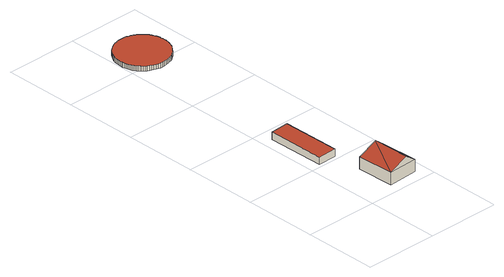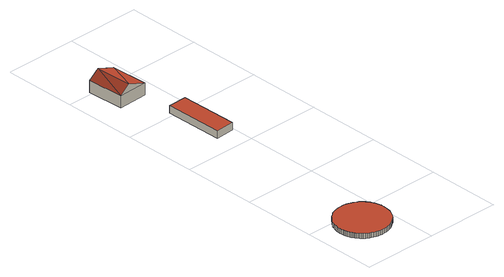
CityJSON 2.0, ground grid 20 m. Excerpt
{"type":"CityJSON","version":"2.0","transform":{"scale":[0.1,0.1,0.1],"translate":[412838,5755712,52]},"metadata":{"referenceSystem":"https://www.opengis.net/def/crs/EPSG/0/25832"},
"CityObjects":{
"building1":{"type":"Building","attributes":{"Gemeindeschluessel":"05515000","Geometrietyp2DReferenz":"3000","function":"31001_2700","roofType":"3100","measuredHeight":5.39},"geometry":[{"type":"Solid","lod":"2","boundaries":[[[[0,1,2,3]],[[4,5,1,0]],[[6,7,5,4]],[[3,2,7,6]],[[0,8,4]],[[6,9,3]],[[3,9,8]],[[8,0,3]],[[9,6,4]],[[4,8,9]],[[1,5,7,2]]]],"semantics":{"surfaces":[{"type":"WallSurface"},{"type":"RoofSurface"},{"type":"GroundSurface"}],"values":[[0,0,0,0,0,0,1,1,1,1,2]]}}]},
"building2":{"type":"Building","attributes":{"Gemeindeschluessel":"05515000","Geometrietyp2DReferenz":"3000","function":"51003_1201","roofType":"1000","measuredHeight":1.96},"geometry":[{"type":"Solid","lod":"2","boundaries":[[[[10,11,12,13]],[[14,15,11,10]],[[16,17,15,14]],[[13,12,17,16]],[[14,10,13,16]],[[11,15,17,12]]]],"semantics":{"surfaces":[{"type":"WallSurface"},{"type":"RoofSurface"},{"type":"GroundSurface"}],"values":[[0,0,0,0,1,2]]}}]},
"building3":{"type":"Building","attributes":{"Gemeindeschluessel":"05515000","Geometrietyp2DReferenz":"3000","function":"51003_1201","roofType":"1000","measuredHeight":1.38},"geometry":[{"type":"Solid","lod":"2","boundaries":[[[[18,19,20,21]],[[22,23,19,18]],[[24,25,23,22]],[[26,27,25,24]],[[28,29,27,26]],[[30,31,29,28]],[[32,33,31,30]],[[34,35,33,32]],[[36,37,35,34]],[[38,39,37,36]],[[40,41,39,38]],[[42,43,41,40]],[[44,45,43,42]],[[46,47,45,44]],[[48,49,47,46]],[[50,51,49,48]],[[52,53,51,50]],[[54,55,53,52]],[[56,57,55,54]],[[58,59,57,56]],[[60,61,59,58]],[[62,63,61,60]],[[64,65,63,62]],[[66,67,65,64]],[[68,69,67,66]],[[70,71,69,68]],[[72,73,71,70]],[[74,75,73,72]],[[76,77,75,74]],[[78,79,77,76]],[[80,81,79,78]],[[82,83,81,80]],[[84,85,83,82]],[[86,87,85,84]],[[88,89,87,86]],[[90,91,89,88]],[[92,93,91,90]],[[94,95,93,92]],[[96,97,95,94]],[[98,99,97,96]],[[100,101,99,98]],[[102,103,101,100]],[[104,105,103,102]],[[106,107,105,104]],[[108,109,107,106]],[[110,111,109,108]],[[112,113,111,110]],[[114,115,113,112]],[[116,117,115,114]],[[118,119,117,116]],[[120,121,119,118]],[[122,123,121,120]],[[124,125,123,122]],[[126,127,125,124]],[[128,129,127,126]],[[130,131,129,128]],[[132,133,131,130]],[[134,135,133,132]],[[136,137,135,134]],[[138,139,137,136]],[[140,141,139,138]],[[142,143,141,140]],[[144,145,143,142]],[[146,147,145,144]],[[148,149,147,146]],[[150,151,149,148]],[[152,153,151,150]],[[154,155,153,152]],[[156,157,155,154]],[[158,159,157,156]],[[160,161,159,158]],[[162,163,161,160]],[[164,165,163,162]],[[166,167,165,164]],[[168,169,167,166]],[[170,171,169,168]],[[172,173,171,170]],[[174,175,173,172]],[[176,177,175,174]],[[178,179,177,176]],[[180,181,179,178]],[[182,183,181,180]],[[184,185,183,182]],[[21,20,185,184]],[[182,180,178,176,174,172,170,168,166,164,162,160,158,156,154,152,150,148,146,144,142,140,138,136,134,132,130,128,126,124,122,120,118,116,114,112,110,108,106,104,102,100,98,96,94,92,90,88,86,84,82,80,78,76,74,72,70,68,66,64,62,60,58,56,54,52,50,48,46,44,42,40,38,36,34,32,30,28,26,24,22,18,21,184]],[[19,23,25,27,29,31,33,35,37,39,41,43,45,47,49,51,53,55,57,59,61,63,65,67,69,71,73,75,77,79,81,83,85,87,89,91,93,95,97,99,101,103,105,107,109,111,113,115,117,119,121,123,125,127,129,131,133,135,137,139,141,143,145,147,149,151,153,155,157,159,161,163,165,167,169,171,173,175,177,179,181,183,185,20]]]],"semantics":{"surfaces":[{"type":"WallSurface"},{"type":"RoofSurface"},{"type":"GroundSurface"}],"values":[[0,0,0,0,0,0,0,0,0,0,0,0,0,0,0,0,0,0,0,0,0,0,0,0,0,0,0,0,0,0,0,0,0,0,0,0,0,0,0,0,0,0,0,0,0,0,0,0,0,0,0,0,0,0,0,0,0,0,0,0,0,0,0,0,0,0,0,0,0,0,0,0,0,0,0,0,0,0,0,0,0,0,0,0,1,2]]}}]}
},
"vertices":[
[65,109,53],[65,109,20],[69,9,20],[69,9,53],[145,112,53],[145,112,20],[149,12,53],[149,12,20],[118,111,74],[122,11,74],
[69,356,33],[69,356,13],[18,353,13],[18,353,33],[71,198,33],[71,198,13],[20,196,33],[20,196,13],
[143,827,15],[143,827,2],[144,832,2],[144,832,15],[141,821,15],[141,821,2],[139,816,15],[139,816,2],[137,810,15],[137,810,2],[133,805,15],[133,805,2],[130,800,15],[130,800,2],[125,795,15],[125,795,2],[121,790,15],[121,790,2],[115,786,15],[115,786,2],[110,782,15],[110,782,2],[104,779,15],[104,779,2],[98,777,15],[98,777,2],[91,775,15],[91,775,2],[85,774,15],[85,774,2],[78,773,15],[78,773,2],[72,773,15],[72,773,2],[66,773,15],[66,773,2],[60,774,15],[60,774,2],[54,776,15],[54,776,2],[49,778,15],[49,778,2],[44,780,15],[44,780,2],[40,782,15],[40,782,2],[35,785,15],[35,785,2],[31,787,15],[31,787,2],[28,790,15],[28,790,2],[25,793,15],[25,793,2],[22,796,15],[22,796,2],[19,799,15],[19,799,2],[17,802,15],[17,802,2],[15,805,15],[15,805,2],[13,808,15],[13,808,2],[11,811,15],[11,811,2],[10,815,15],[10,815,2],[8,818,15],[8,818,2],[7,822,15],[7,822,2],[6,826,15],[6,826,2],[5,830,15],[5,830,2],[4,835,15],[4,835,2],[4,839,15],[4,839,2],[4,844,15],[4,844,2],[4,849,15],[4,849,2],[5,855,15],[5,855,2],[6,860,15],[6,860,2],[7,866,15],[7,866,2],[9,871,15],[9,871,2],[12,877,15],[12,877,2],[15,882,15],[15,882,2],[19,888,15],[19,888,2],[23,893,15],[23,893,2],[28,897,15],[28,897,2],[33,901,15],[33,901,2],[39,905,15],[39,905,2],[45,908,15],[45,908,2],[51,910,15],[51,910,2],[58,912,15],[58,912,2],[64,914,15],[64,914,2],[70,914,15],[70,914,2],[77,914,15],[77,914,2],[83,914,15],[83,914,2],[89,913,15],[89,913,2],[94,911,15],[94,911,2],[100,910,15],[100,910,2],[105,907,15],[105,907,2],[109,905,15],[109,905,2],[113,903,15],[113,903,2],[117,900,15],[117,900,2],[121,897,15],[121,897,2],[124,894,15],[124,894,2],[127,891,15],[127,891,2],[129,888,15],[129,888,2],[132,885,15],[132,885,2],[134,882,15],[134,882,2],[135,879,15],[135,879,2],[137,876,15],[137,876,2],[139,873,15],[139,873,2],[140,869,15],[140,869,2],[142,865,15],[142,865,2],[143,861,15],[143,861,2],[144,857,15],[144,857,2],[144,853,15],[144,853,2],[145,848,15],[145,848,2],[145,843,15],[145,843,2],[145,838,15],[145,838,2]
]}
